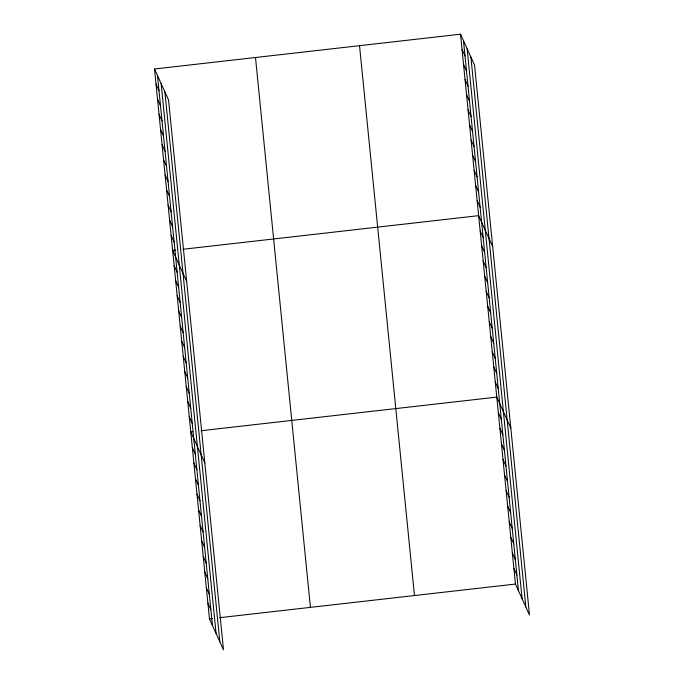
<?xml version="1.0" encoding="UTF-8"?>
<svg xmlns="http://www.w3.org/2000/svg" width="684" height="684" viewBox="0 0 684 684"><rect width="100%" height="100%" fill="white"/><g stroke="black" fill="none" stroke-linecap="round" stroke-linejoin="round"><path stroke-width="1.03" d="M154.507 68.99L168.546 99.941L223.488 649.8L209.449 618.849L154.507 68.99L460.512 34.2L474.551 65.151L529.493 615.01L515.454 584.059L460.512 34.2M175.728 250.096L172.633 250.447L186.672 281.398M182.936 249.275L478.646 215.657L492.685 246.599M192.828 431.664L190.768 431.903L204.807 462.846M201.07 430.732L496.781 397.105L510.811 428.056M209.449 618.849L212.536 618.498M219.752 617.678L515.454 584.059M462.025 49.325L465.017 55.908M463.538 64.441L466.522 71.033M465.043 79.566L468.036 86.15M466.556 94.683L469.549 101.275M468.07 109.808L471.054 116.391M469.583 124.924L472.567 131.516M471.088 140.049L474.08 146.632M472.601 155.165L475.594 161.757M474.115 170.29L477.099 176.874M475.628 185.415L478.612 191.999M477.133 200.532L480.125 207.124M480.159 230.773L483.143 237.365M481.664 245.898L484.657 252.482M483.178 261.014L486.17 267.606M484.691 276.139L487.675 282.723M486.204 291.256L489.188 297.848M487.709 306.381L490.702 312.964M489.222 321.506L492.206 328.089M490.736 336.622L493.72 343.214M492.241 351.747L495.233 358.331M493.754 366.863L496.746 373.455M495.267 381.988L498.251 388.572M498.337 412.683L501.321 419.275M499.893 428.269L502.877 434.853M501.449 443.848L504.433 450.431M503.005 459.426L505.989 466.009M504.561 475.004L507.545 481.596M506.117 490.582L509.11 497.174M507.673 506.16L510.666 512.752M509.229 521.747L512.222 528.33M510.786 537.325L513.778 543.908M512.342 552.903L515.334 559.486M513.898 568.481L516.89 575.064M156.012 84.115L159.004 90.698M157.525 99.231L160.518 105.823M159.039 114.356L162.023 120.94M160.543 129.481L163.536 136.065M162.057 144.598L165.049 151.19M163.57 159.723L166.554 166.306M165.083 174.839L168.067 181.431M166.588 189.964L169.581 196.547M168.102 205.08L171.094 211.672M169.615 220.205L172.599 226.789M171.128 235.322L174.112 241.914M174.146 265.572L177.13 272.155M175.66 280.688L178.644 287.28M177.165 295.813L180.157 302.396M178.678 310.929L181.67 317.521M180.191 326.054L183.175 332.638M181.705 341.171L184.689 347.763M183.209 356.296L186.202 362.879M184.723 371.412L187.707 378.004M186.236 386.537L189.22 393.12M187.741 401.662L190.733 408.245M189.254 416.778L192.247 423.37M192.324 447.481L195.308 454.065M193.88 463.059L196.872 469.643M195.436 478.638L198.428 485.23M196.992 494.216L199.984 500.808M198.548 509.794L201.541 516.386M200.104 525.38L203.097 531.964M201.66 540.959L204.653 547.542M203.216 556.537L206.209 563.12M204.781 572.115L207.765 578.698M206.337 587.693L209.321 594.285M207.893 603.271L210.877 609.863M470.908 57.105L525.851 606.964M467.146 48.829L522.089 598.688M463.504 40.784L518.446 590.651M359.527 45.683L414.478 595.542M255.491 57.507L310.433 607.375M164.895 91.904L219.838 641.763M161.142 83.619L216.084 633.478M157.491 75.582L212.433 625.441"/></g></svg>
